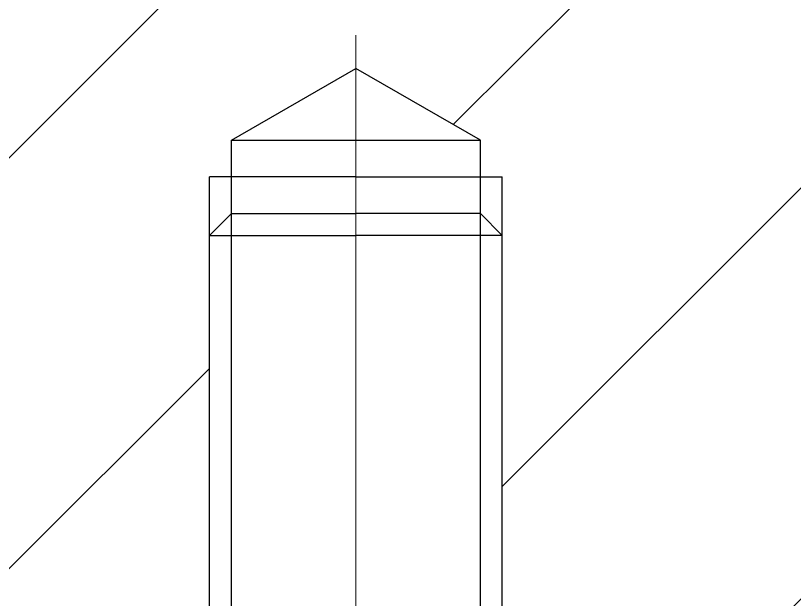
# Model space of a CAD drawing. Header units: inches. Extents: x -375 to 8535, y -477 to 12465.
# Drawn here: x 1564.91 to 1586.17, y 7858.02 to 7873.97 of the extents above; entities that cross this region are included whole.
import ezdxf

# ---------------------------------------------------------------- set-up
doc = ezdxf.new("R2010")
doc.units = ezdxf.units.IN
doc.header["$LTSCALE"] = 5
doc.linetypes.add('CENTER2', pattern=[28.575, 19.05, -3.175, 3.175, -3.175])
for name, color, linetype in [('1轮廓实线层', 7, 'Continuous'), ('2细线层', 4, 'Continuous'), ('5剖面线层', 2, 'Continuous')]:
    doc.layers.add(name, color=color, linetype=linetype)
doc.layers.add('图层1', color=1, linetype='CENTER2', lineweight=13)

msp = doc.modelspace()

# ---------------------------------------------------------------- hatches: boundary and pattern name
at = {"layer": '5剖面线层'}
h = msp.add_hatch(dxfattribs=at)
h.set_pattern_fill('ANSI31', color=256, scale=2.5, style=0)
h.set_pattern_definition([(45, (-22.1376, 1186.929), (-5.61266, 5.61266), [])])
h.paths.add_polyline_path([(1556.017, 7855.57), (1570.198, 7855.57), (1570.198, 7867.97), (1570.198, 7869.57), (1570.798, 7869.57), (1570.798, 7870.57), (1574.198, 7872.533), (1577.598, 7870.57), (1577.598, 7869.57), (1578.198, 7869.57), (1578.198, 7867.97), (1578.198, 7855.57), (1586.698, 7855.57), (1586.698, 7859.57), (1586.698, 7881.57), (1570.198, 7881.57), (1570.198, 7875.07), (1449.198, 7875.07), (1449.198, 7842.07), (1499.198, 7842.07), (1499.198, 7846.57), (1556.017, 7846.57)])
h.paths.add_polyline_path([(1814.698, 7875.07), (1728.198, 7875.07), (1728.198, 7881.57), (1711.698, 7881.57), (1711.698, 7859.57), (1711.698, 7855.57), (1720.198, 7855.57), (1720.198, 7867.97), (1720.198, 7869.57), (1720.798, 7869.57), (1720.798, 7870.57), (1724.198, 7872.533), (1727.598, 7870.57), (1727.598, 7869.57), (1728.198, 7869.57), (1728.198, 7867.97), (1728.198, 7855.57), (1742.379, 7855.57), (1742.379, 7846.57), (1799.198, 7846.57), (1799.198, 7842.07), (1814.698, 7842.07)])
h.paths.add_polyline_path([(1849.198, 7842.07), (1849.198, 7875.07), (1833.698, 7875.07), (1833.698, 7842.07)])
h.paths.add_polyline_path([(1574.197, 7849.07), (1574.197, 7849.08), (1574.199, 7849.08), (1574.199, 7849.07)], flags=24)
h.paths.add_polyline_path([(1724.198, 7849.07), (1724.198, 7849.08), (1724.2, 7849.08), (1724.2, 7849.07)], flags=24)

# ---------------------------------------------------------------- linework, layer by layer
at = {"layer": '1轮廓实线层'}
for p, q in [((1570.798, 7870.57), (1574.198, 7872.533)), ((1577.598, 7870.57), (1574.198, 7872.533)), ((1570.798, 7870.57), (1577.598, 7870.57)), ((1570.798, 7869.57), (1570.798, 7870.57)), ((1577.598, 7869.57), (1577.598, 7870.57)), ((1574.198, 7869.57), (1570.198, 7869.57)), ((1570.798, 7868.57), (1570.798, 7869.57)), ((1574.198, 7869.57), (1578.198, 7869.57)), ((1577.598, 7868.57), (1577.598, 7869.57))]:
    msp.add_line(p, q, dxfattribs=at)
for points in [[(1570.198, 7867.97), (1570.798, 7868.57), (1574.198, 7868.57)], [(1578.198, 7867.97), (1577.598, 7868.57), (1574.198, 7868.57)], [(1570.198, 7854.03), (1570.198, 7867.97), (1574.198, 7867.97)], [(1578.198, 7854.03), (1578.198, 7867.97), (1574.198, 7867.97)]]:
    msp.add_lwpolyline(points, dxfattribs=at)
at = {"layer": '2细线层'}
for p, q in [((1570.198, 7867.97), (1570.198, 7869.57)), ((1578.198, 7867.97), (1578.198, 7869.57))]:
    msp.add_line(p, q, dxfattribs=at)
for points in [[(1570.798, 7854.03), (1570.798, 7868.57)], [(1577.598, 7854.03), (1577.598, 7868.57)]]:
    msp.add_lwpolyline(points, dxfattribs=at)
at = {"layer": '图层1', "ltscale": 0.5}
for q in [(1574.198, 7873.437), (1574.198, 7872.889)]:
    msp.add_line((1574.198, 7847.07), q, dxfattribs=at)

doc.saveas('drawing.dxf')
